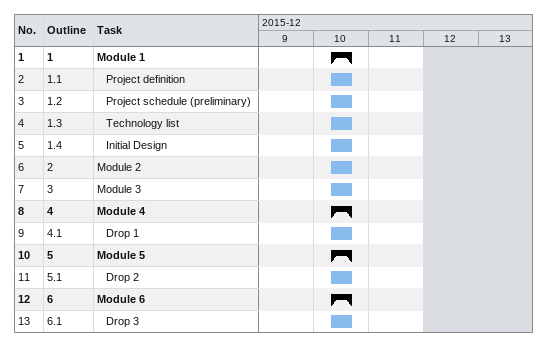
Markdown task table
| ID | WBS | Task | Start | Finish |
|---|---|---|---|---|
| 1 | 1 | **Module 1** | 2015-12-10 | 2015-12-10 |
| 2 | 1.1 | Project definition | 2015-12-10 | 2015-12-10 |
| 3 | 1.2 | Project schedule (preliminary) | 2015-12-10 | 2015-12-10 |
| 4 | 1.3 | Technology list | 2015-12-10 | 2015-12-10 |
| 5 | 1.4 | Initial Design | 2015-12-10 | 2015-12-10 |
| 6 | 2 | Module 2 | 2015-12-10 | 2015-12-10 |
| 7 | 3 | Module 3 | 2015-12-10 | 2015-12-10 |
| 8 | 4 | **Module 4** | 2015-12-10 | 2015-12-10 |
| 9 | 4.1 | Drop 1 | 2015-12-10 | 2015-12-10 |
| 10 | 5 | **Module 5** | 2015-12-10 | 2015-12-10 |
| 11 | 5.1 | Drop 2 | 2015-12-10 | 2015-12-10 |
| 12 | 6 | **Module 6** | 2015-12-10 | 2015-12-10 |
| 13 | 6.1 | Drop 3 | 2015-12-10 | 2015-12-10 |
